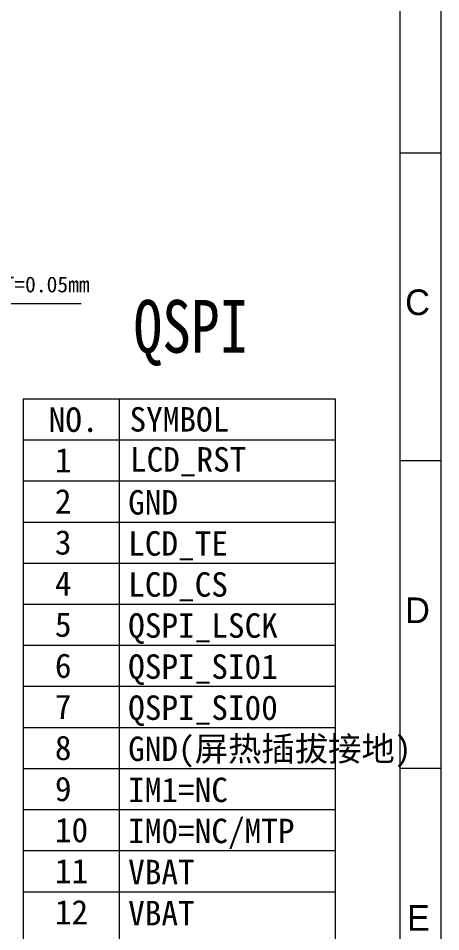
# Model space of a CAD drawing. Header units: millimetres. Extents: x 2674 to 3449, y -296 to 185.
# Drawn here: x 3417.2 to 3449.2, y -187.8 to -118.5 of the extents above; entities that cross this region are included whole.
import ezdxf

# ---------------------------------------------------------------- set-up
doc = ezdxf.new("R2010")
doc.units = ezdxf.units.MM
doc.layers.get('Defpoints').update_dxf_attribs({"lineweight": 5})
doc.layers.add('DIM', color=3, linetype='Continuous', lineweight=5)
doc.layers.add('图框', color=7, linetype='Continuous', lineweight=5)
doc.styles.add('RD', font='ROMAND.shx', dxfattribs={"width": 0.8})
doc.styles.get("Standard").update_dxf_attribs({"font": 'txt', "bigfont": 'gbcbig.shx'})
doc.styles.add('ZI2.5', font='SimSun.ttf', dxfattribs={"height": 2.5})
doc.styles.add('汉字', font='SimSun.ttf')
doc.dimstyles.new('DIM', dxfattribs={"dimtxt": 0.8, "dimasz": 0.8, "dimexe": 0, "dimexo": 0.5, "dimgap": 0.11, "dimtad": 0, "dimzin": 1, "dimdsep": 46, "dimtxsty": 'RD', "dimcen": 0, "dimclrd": 256, "dimclre": 256, "dimclrt": 256, "dimadec": 0, "dimazin": 0, "dimtm": 1e-09, "dimtfac": 1, "dimtofl": 0, "dimtmove": 0, "dimatfit": 3, "dimfxl": 1, "dimlwe": -1, "dimarcsym": 0})

msp = doc.modelspace()

# ---------------------------------------------------------------- linework, layer by layer
at = {"layer": '图框', "color": 7, "linetype": 'ByBlock', "lineweight": 5, "ltscale": 0.55}
for p, q in [((3449.1951, -78.4719), (3449.1951, -248.4554)), ((3446.0858, -82.1107), (3446.0858, -245.3462)), ((3449.1951, -128.7496), (3446.0858, -128.7496)), ((3449.1951, -152.069), (3446.0858, -152.069)), ((3449.1951, -175.3884), (3446.0858, -175.3884))]:
    msp.add_line(p, q, dxfattribs=at)
at = {"layer": '图框', "color": 3, "lineweight": 5}
for p, q in [((3417.5488, -147.3652), (3417.5488, -225.2029)), ((3417.5488, -147.3652), (3441.2061, -147.3652)), ((3424.8136, -147.3652), (3424.8136, -225.2029)), ((3441.2061, -147.3652), (3441.2061, -225.2029)), ((3417.5488, -150.4787), (3441.2061, -150.4787)), ((3417.5488, -153.5922), (3441.2061, -153.5922)), ((3417.5488, -156.7057), (3441.2061, -156.7057)), ((3417.5488, -159.8192), (3441.2061, -159.8192)), ((3417.5488, -162.9327), (3441.2061, -162.9327)), ((3417.5488, -166.0462), (3441.2061, -166.0462)), ((3417.5488, -169.1598), (3441.2061, -169.1598)), ((3417.5488, -172.2733), (3441.2061, -172.2733)), ((3417.5488, -175.3868), (3441.2061, -175.3868)), ((3417.5488, -178.5003), (3441.2061, -178.5003)), ((3417.5488, -181.6138), (3441.2061, -181.6138)), ((3417.5488, -184.7273), (3441.2061, -184.7273))]:
    msp.add_line(p, q, dxfattribs=at)

# ---------------------------------------------------------------- texts
at = {"layer": 'Defpoints', "color": 252, "lineweight": 5, "insert": (3425.9092, -139.8747), "char_height": 4, "width": 15.508289, "attachment_point": 1, "style": 'RD'}
msp.add_mtext('{\\fSimSun|b0|i0|c134|p2;\\C1;QSPI}', dxfattribs=at)
at = {"layer": '图框', "color": 3, "linetype": 'ByBlock', "style": 'ZI2.5'}
for s, p in [('NO.', (3419.4767, -149.8744)), ('SYMBOL', (3425.6068, -149.8507))]:
    msp.add_text(s, height=1.85328, dxfattribs=at).set_placement(p)
at = {"layer": '图框', "color": 3, "lineweight": 5, "style": 'ZI2.5'}
for s, height, p in [('1', 1.8533, (3419.9499, -152.9464)), ('LCD_RST', 1.85328, (3425.6379, -152.8858)), ('2', 1.8533, (3419.9499, -156.061)), ('GND', 1.85328, (3425.5031, -156.1391)), ('3', 1.8533, (3419.9499, -159.1755)), ('LCD_TE', 1.85328, (3425.5031, -159.2557)), ('4', 1.8533, (3419.9499, -162.2901)), ('LCD_CS', 1.85328, (3425.5031, -162.3661)), ('5', 1.8533, (3419.9499, -165.4046)), ('QSPI_LSCK', 1.85328, (3425.5031, -165.4796)), ('6', 1.8533, (3419.9499, -168.5191)), ('QSPI_SI01', 1.85328, (3425.5031, -168.5931)), ('7', 1.8533, (3419.9499, -171.6337)), ('QSPI_SI00', 1.85328, (3425.5031, -171.7066)), ('8', 1.8533, (3419.9499, -174.7482)), ('GND(屏热插拔接地)', 1.85328, (3425.5031, -174.8201)), ('9', 1.8533, (3419.9499, -177.8628)), ('IM1=NC', 1.85328, (3425.5031, -177.9337)), ('10', 1.85328, (3419.9499, -180.9773)), ('IM0=NC/MTP', 1.85328, (3425.5031, -181.0472)), ('11', 1.85328, (3419.9499, -184.0918)), ('VBAT', 1.85328, (3425.5031, -184.1607)), ('12', 1.85328, (3419.9499, -187.2064)), ('VBAT', 1.85328, (3425.5031, -187.2742))]:
    msp.add_text(s, height=height, dxfattribs=at).set_placement(p)
at = {"layer": '图框', "color": 3, "lineweight": 5, "insert": (3422.5862, -138.0986), "char_height": 1.2, "width": 38.8518, "attachment_point": 3, "style": '汉字'}
msp.add_mtext('{\\fSimSun|b0|i0|c134|p54;高温胶纸T=0.05mm}', dxfattribs=at)
at = {"layer": '图框', "color": 7, "linetype": 'ByBlock', "lineweight": 5, "ltscale": 0.55, "char_height": 1.943286, "width": 3.307939, "attachment_point": 9}
for s, insert in [('{\\f\uffd0ￂﾼﾚￃ\ufff7\ufff3w|b0|i0|c134|p54;C}', (3448.3751, -141.0492)), ('{\\f\uffd0ￂﾼﾚￃ\ufff7\ufff3w|b0|i0|c134|p54;D}', (3448.3751, -164.3652)), ('{\\f\uffd0ￂﾼﾚￃ\ufff7\ufff3w|b0|i0|c134|p54;E}', (3448.3751, -187.6812))]:
    msp.add_mtext(s, dxfattribs=dict(at, insert=insert))

# ---------------------------------------------------------------- leaders
at = {"layer": 'DIM', "lineweight": 5}
msp.add_leader([(3399.3584, -146.7221), (3408.8988, -140.1545), (3421.9306, -140.1545)], dimstyle='DIM', override={"dimgap": 0.11, "dimtad": 0, "dimfxl": 1.25, "dimlwd": 5, "dimlwe": 5, "dimarcsym": 1}, dxfattribs=at)

doc.saveas('drawing.dxf')
